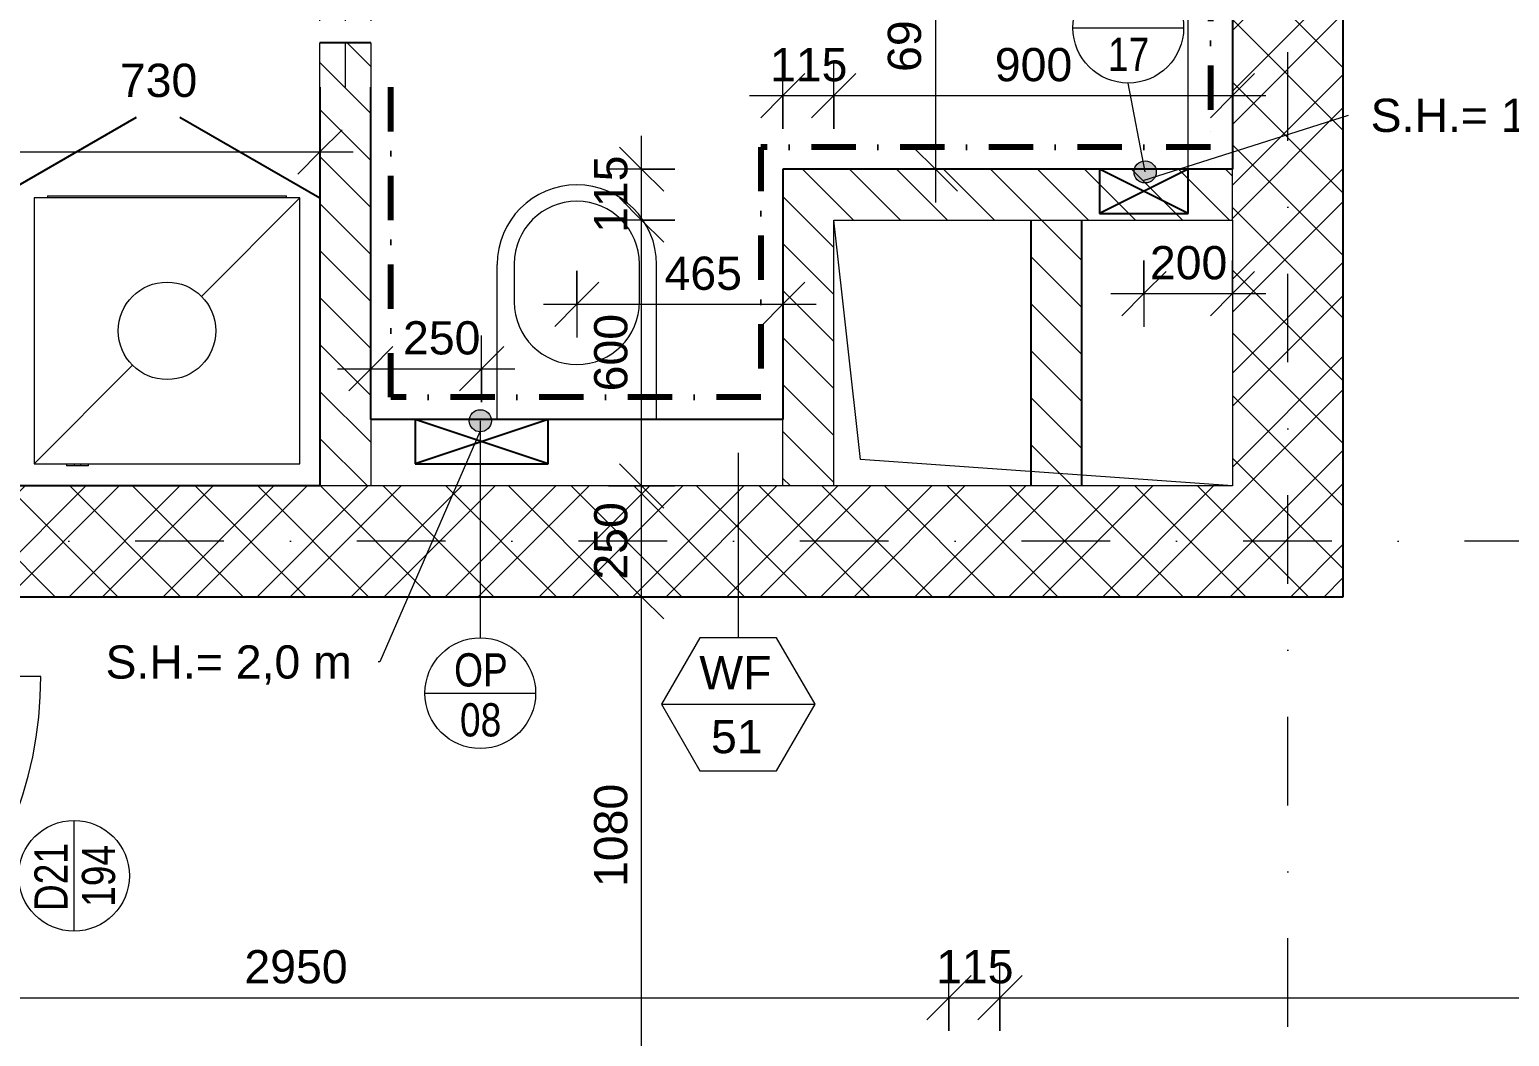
# Model space of a CAD drawing. Header units: millimetres. Extents: x -47720 to -5768, y -7799 to 13087.
# Drawn here: x -31575 to -28235, y -1719 to 553 of the extents above; entities that cross this region are included whole.
import ezdxf

# ---------------------------------------------------------------- set-up
doc = ezdxf.new("R2010")
doc.units = ezdxf.units.MM
for name, pattern in [('HA_Dash_3mm-S1mm', [150, 100, -50]), ('HA_DashDot_10mm-S3mm', [500, 200, -150, 0, -150]), ('HA_DashDot_2_2mm-S0_6mm', [110, 50, -30, 0, -30]), ('HA_DashDot_4mm-S1mm', [200, 100, -50, 0, -50])]:
    doc.linetypes.add(name, pattern=pattern)
for name, color, linetype, lineweight in [('A-____-____-DIMS', 9, 'Continuous', 5), ('A-____-____-DIMS-50', 9, 'Continuous', 5), ('A-DETL-____-OTLN', 9, 'Continuous', 25), ('A-DETL-GENF-OTLN', 9, 'Continuous', 9), ('A-DOOR-____-IDEN', 9, 'Continuous', 9), ('A-DOOR-____-MCUT', 9, 'HA_DashDot_2_2mm-S0_6mm', 9), ('A-DOOR-____-OTLN', 9, 'Continuous', 9), ('A-DOOR-FRAM-MCUT', 9, 'Continuous', 9), ('A-GENM-____-HDLN', 9, 'HA_Dash_3mm-S1mm', 9), ('A-GENM-____-IDEN', 9, 'Continuous', 9), ('A-GENM-____-OTLN', 9, 'Continuous', 9), ('A-WALL-____-IDEN', 9, 'Continuous', 9), ('A-WALL-____-MCUT', 9, 'Continuous', 25), ('A-WALL-____-PATT', 9, 'Continuous', 25), ('E-ELEC-FIXT-OTLN', 9, 'Continuous', 9), ('G-____-____-TEXT', 9, 'Continuous', 5), ('I-WALL-____-MCUT', 9, 'Continuous', 25), ('I-WALL-____-OTLN', 9, 'Continuous', 9), ('P-SANR-FIXT-OTLN', 9, 'Continuous', 9), ('S-GRID-____-OTLN', 9, 'Continuous', 5)]:
    doc.layers.add(name, color=color, linetype=linetype, lineweight=lineweight)
doc.styles.add('Arial_1', font='arial.ttf', dxfattribs={"height": 75})
doc.styles.add('Arial_2', font='arial.ttf', dxfattribs={"width": 0.8, "height": 75})
doc.dimstyles.new('Inner_Dimensions', dxfattribs={"dimscale": 304.8, "dimtxt": 76.519455, "dimasz": 0.328084, "dimexe": 0.246063, "dimexo": 0.0625, "dimgap": 0.032808, "dimtad": 1, "dimdec": 0, "dimzin": 0, "dimdsep": 46, "dimtxsty": 'Arial_1', "dimblk1": 'OBLIQUE', "dimblk2": 'OBLIQUE', "dimsah": 1, "dimcen": 0.09, "dimdle": 0.246063, "dimazin": 0, "dimtfac": 1, "dimtdec": 4, "dimtix": 1, "dimtmove": 0, "dimatfit": 3, "dimfxl": 0.246063, "dimfxlon": 1, "dimtvp": 1, "dimtolj": 1, "dimtzin": 0, "dimlwd": 9, "dimlwe": 9, "dimarcsym": 2})
doc.dimstyles.new('Inner_Dimensions_2', dxfattribs={"dimscale": 304.8, "dimtxt": 76.519455, "dimasz": 0.328084, "dimexe": 0.246063, "dimexo": 0.0625, "dimgap": 0.032808, "dimtad": 1, "dimdec": 0, "dimzin": 0, "dimdsep": 46, "dimtxsty": 'Arial_1', "dimblk1": 'OBLIQUE', "dimblk2": 'OBLIQUE', "dimsah": 1, "dimcen": 0.09, "dimdle": 0.246063, "dimazin": 0, "dimtfac": 1, "dimtdec": 4, "dimtix": 1, "dimtmove": 2, "dimatfit": 3, "dimfxl": 0.246063, "dimfxlon": 1, "dimtvp": 1, "dimtolj": 1, "dimtzin": 0, "dimlwd": 9, "dimlwe": 9, "dimarcsym": 2})
pattern_1 = [(45, (0, 0), (-106.066, 106.066), []), (45, (75, 0), (-106.066, 106.066), []), (315, (0, 0), (70.71068, 70.71068), [])]
pattern_2 = [(135, (0, 0), (-53.033, -53.033), [])]

# ---------------------------------------------------------------- blocks, each defined once
blk = doc.blocks.new('HA_GM_Shaft_Rectangle - Default-2056009-DPS_2NP-C')
at = {"layer": 'A-DETL-GENF-OTLN'}
for p, q in [((60, -60), (600, 0)), ((0, -900), (60, -60))]:
    blk.add_line(p, q, dxfattribs=at)
at = {"layer": 'A-GENM-____-OTLN'}
for p, q in [((0, -900), (0, 0)), ((0, 0), (600, 0)), ((600, 0), (600, -900)), ((600, -900), (0, -900))]:
    blk.add_line(p, q, dxfattribs=at)
blk = doc.blocks.new('ABMV_Toilet_WallHung - Default-1928451-DPS_2NP-C')
at = {"layer": 'P-SANR-FIXT-OTLN'}
for p, q in [((-55, 75), (-55, 424.6)), ((-16.3, 426.2), (-16.3, 340.3)), ((266.3, 340.3), (266.3, 426.2)), ((305, 75), (305, 424.6))]:
    blk.add_line(p, q, dxfattribs=at)
for centre, radius, start, end in [((125, 424.6), 180, 0, 180), ((125, 426.2), 141.3, 360, 180), ((125, 340.3), 141.3, 180, 360)]:
    blk.add_arc(centre, radius, start, end, dxfattribs=at)
blk = doc.blocks.new('R_bathroom_washing_machine - 600x600x900-1423135-DPS_2NP-C')
at = {"layer": 'E-ELEC-FIXT-OTLN'}
for p, q in [((554.7, 601.6), (554.7, 596.6)), ((554.7, 601.6), (572.1, 601.6)), ((572.2, 601.6), (572.2, 596.6)), ((572.4, 601.6), (579.7, 601.6)), ((579.7, 601.6), (586.9, 601.6)), ((587.2, 601.6), (604.7, 601.6)), ((587.2, 596.6), (587.2, 601.6)), ((604.7, 596.6), (604.7, 601.6)), ((677.5, 596.6), (77.5, 596.6)), ((77.5, 596.6), (77.5, -3.4)), ((455.3, 374.4), (677.5, 596.6)), ((677.5, -3.4), (677.5, 596.6)), ((77.5, -3.4), (299.7, 218.9)), ((77.5, -3.4), (677.5, -3.4)), ((107.5, -3.4), (107.5, -8.4)), ((647.5, -8.4), (107.5, -8.4)), ((647.5, -8.4), (647.5, -3.4))]:
    blk.add_line(p, q, dxfattribs=at)
blk.add_circle((377.5, 296.6), 110, dxfattribs=at)
blk = doc.blocks.new('HA_DR_Single_Swing_Solid - In_BJ_900x2100_Vstup-2040222-DPS_2NP-C')
at = {"layer": 'A-DOOR-____-MCUT'}
for p, q in [((-450, 125), (450, 125)), ((-450, -125), (450, -125))]:
    blk.add_line(p, q, dxfattribs=at)
at = {"layer": 'A-DOOR-____-OTLN'}
for p, q in [((-500, 125), (500, 125)), ((-500, -125), (500, -125))]:
    blk.add_line(p, q, dxfattribs=at)
at = {"layer": 'A-DOOR-____-OTLN', "lineweight": 5}
blk.add_line((450, -1025), (450, -125), dxfattribs=at)
blk.add_arc((450, -125), 900, 180, 270, dxfattribs=at)
at = {"layer": 'A-DOOR-FRAM-MCUT'}
for p, q in [((-450, -125), (-450, 125)), ((450, 125), (450, -125))]:
    blk.add_line(p, q, dxfattribs=at)
blk = doc.blocks.new('HA_GM_Tiling_LineBased - Generic Tiles-1986778-DPS_2NP-C')
at = {"layer": 'A-GENM-____-OTLN', "linetype": 'HA_DashDot_4mm-S1mm', "lineweight": 80}
blk.add_line((50, -50), (2035, -50), dxfattribs=at)
blk = doc.blocks.new('HA_GM_Tiling_LineBased - Generic Tiles-1986770-DPS_2NP-C')
at = {"layer": 'A-GENM-____-OTLN', "linetype": 'HA_DashDot_4mm-S1mm', "lineweight": 80}
blk.add_line((50, -50), (1065, -50), dxfattribs=at)
blk = doc.blocks.new('HA_GM_Tiling_LineBased - Generic Tiles-1986779-DPS_2NP-C')
at = {"layer": 'A-GENM-____-OTLN', "linetype": 'HA_DashDot_4mm-S1mm', "lineweight": 80}
blk.add_line((-50, -50), (515, -50), dxfattribs=at)
blk = doc.blocks.new('HA_GM_Tiling_LineBased - Generic Tiles-1986780-DPS_2NP-C')
at = {"layer": 'A-GENM-____-OTLN', "linetype": 'HA_DashDot_4mm-S1mm', "lineweight": 80}
blk.add_line((50, -50), (885, -50), dxfattribs=at)
blk = doc.blocks.new('HA_GM_Tiling_LineBased - Generic Tiles-1986781-DPS_2NP-C')
at = {"layer": 'A-GENM-____-OTLN', "linetype": 'HA_DashDot_4mm-S1mm', "lineweight": 80}
blk.add_line((50, -50), (800, -50), dxfattribs=at)
blk = doc.blocks.new('TB_Porotherm KP11_5_1000mm - TB_Porotherm KP11_5_1000mm-1863649-DPS_2NP-C')
at = {"layer": 'A-GENM-____-HDLN'}
for p, q in [((-500, 57.5), (500, 57.5)), ((-500, 0), (500, 0)), ((500, -57.5), (-500, -57.5))]:
    blk.add_line(p, q, dxfattribs=at)
blk = doc.blocks.new('DIMBLOCK4-DPS_2NP-C')
at = {"layer": 'A-____-____-DIMS-50', "lineweight": 9}
for p, q in [((-30193.6, -726.8), (-30243.6, -676.8)), ((-30268.6, -726.8), (-30118.6, -726.8)), ((-30193.6, -726.8), (-30268.6, -726.8)), ((-30193.6, -1806.8), (-30193.6, -726.8)), ((-30193.6, -726.8), (-30143.6, -776.8)), ((-30193.6, -1806.8), (-30243.6, -1756.8)), ((-30268.6, -1806.8), (-30118.6, -1806.8)), ((-30193.6, -1806.8), (-30268.6, -1806.8)), ((-30193.6, -1806.8), (-30143.6, -1856.8))]:
    blk.add_line(p, q, dxfattribs=at)
at = {"layer": 'A-____-____-DIMS-50', "color": 0, "lineweight": 9, "insert": (-30300.9, -1382.2), "char_height": 75, "width": 276.883, "attachment_point": 1, "rotation": 90, "line_spacing_factor": 0.941778, "style": 'Arial_1'}
blk.add_mtext('1080', dxfattribs=at)
blk = doc.blocks.new('_Oblique')
at = {"color": 0, "linetype": 'ByBlock', "lineweight": -2}
blk.add_line((-0.5, -0.5), (0.5, 0.5), dxfattribs=at)
blk = doc.blocks.new('DIMBLOCK5-DPS_2NP-C')
at = {"layer": 'A-____-____-DIMS-50', "lineweight": 9}
for p, q in [((-30193.6, -476.8), (-30243.6, -426.8)), ((-30268.6, -476.8), (-30118.6, -476.8)), ((-30193.6, -476.8), (-30268.6, -476.8)), ((-30193.6, -726.8), (-30193.6, -476.8)), ((-30193.6, -476.8), (-30143.6, -526.8)), ((-30193.6, -726.8), (-30243.6, -676.8)), ((-30268.6, -726.8), (-30118.6, -726.8)), ((-30193.6, -726.8), (-30268.6, -726.8)), ((-30193.6, -726.8), (-30143.6, -776.8))]:
    blk.add_line(p, q, dxfattribs=at)
at = {"layer": 'A-____-____-DIMS-50', "color": 0, "lineweight": 9, "insert": (-30300.9, -688.3), "char_height": 75, "width": 207.662, "attachment_point": 1, "rotation": 90, "line_spacing_factor": 0.941778, "style": 'Arial_1'}
blk.add_mtext('250', dxfattribs=at)
blk = doc.blocks.new('DIMBLOCK6-DPS_2NP-C')
at = {"layer": 'A-____-____-DIMS-50', "lineweight": 9}
for p, q in [((-30193.6, 123.2), (-30243.6, 173.2)), ((-30118.6, 123.2), (-30268.6, 123.2)), ((-30193.6, -476.8), (-30193.6, 123.2)), ((-30193.6, 123.2), (-30143.6, 73.2)), ((-30193.6, 123.2), (-30118.6, 123.2)), ((-30193.6, -476.8), (-30243.6, -426.8)), ((-30268.6, -476.8), (-30118.6, -476.8)), ((-30193.6, -476.8), (-30268.6, -476.8)), ((-30193.6, -476.8), (-30143.6, -526.8))]:
    blk.add_line(p, q, dxfattribs=at)
at = {"layer": 'A-____-____-DIMS-50', "color": 0, "lineweight": 9, "insert": (-30300.9, -263.3), "char_height": 75, "width": 207.662, "attachment_point": 1, "rotation": 90, "line_spacing_factor": 0.941778, "style": 'Arial_1'}
blk.add_mtext('600', dxfattribs=at)
blk = doc.blocks.new('DIMBLOCK7-DPS_2NP-C')
at = {"layer": 'A-____-____-DIMS-50', "lineweight": 9}
for p, q in [((-30193.6, 123.2), (-30193.6, 313.2)), ((-30193.6, 238.2), (-30243.6, 288.2)), ((-30118.6, 238.2), (-30268.6, 238.2)), ((-30193.6, 238.2), (-30143.6, 188.2)), ((-30193.6, 238.2), (-30118.6, 238.2)), ((-30193.6, 123.2), (-30243.6, 173.2)), ((-30118.6, 123.2), (-30268.6, 123.2)), ((-30193.6, 123.2), (-30143.6, 73.2)), ((-30193.6, 123.2), (-30118.6, 123.2))]:
    blk.add_line(p, q, dxfattribs=at)
at = {"layer": 'A-____-____-DIMS-50', "color": 0, "lineweight": 9, "insert": (-30300.9, 94.2), "char_height": 75, "width": 207.662, "attachment_point": 1, "rotation": 90, "line_spacing_factor": 0.941778, "style": 'Arial_1'}
blk.add_mtext('115', dxfattribs=at)
blk = doc.blocks.new('HA_TAG_Door_TypeMark_wDimensions - Scale50_Right with Bouble-921060-DPS_2NP-C')
at = {"layer": 'A-DOOR-____-IDEN'}
for p, q in [((0, 5), (0, -19.5)), ((-2.5, -22), (2.5, -22))]:
    blk.add_line(p, q, dxfattribs=at)
blk.add_circle((0, -22), 2.5, dxfattribs=at)
blk = doc.blocks.new('DIMBLOCK124-DPS_2NP-C')
at = {"layer": 'A-____-____-DIMS-50', "lineweight": 9}
for p, q in [((-32449.9, -1557), (-32449.9, -1707)), ((-32449.9, -1632), (-32449.9, -1557)), ((-29499.9, -1707), (-29499.9, -1557)), ((-32449.9, -1632), (-32399.9, -1582)), ((-29499.9, -1632), (-29449.9, -1582)), ((-32449.9, -1632), (-32499.9, -1682)), ((-32449.9, -1632), (-29499.9, -1632)), ((-29499.9, -1632), (-29549.9, -1682)), ((-29499.9, -1632), (-29499.9, -1707))]:
    blk.add_line(p, q, dxfattribs=at)
at = {"layer": 'A-____-____-DIMS-50', "color": 0, "lineweight": 9, "insert": (-31090.3, -1524.6), "char_height": 75, "width": 276.883, "attachment_point": 1, "line_spacing_factor": 0.941778, "style": 'Arial_1'}
blk.add_mtext('2950', dxfattribs=at)
blk = doc.blocks.new('DIMBLOCK125-DPS_2NP-C')
at = {"layer": 'A-____-____-DIMS-50', "lineweight": 9}
for p, q in [((-29499.9, -1707), (-29499.9, -1557)), ((-29384.9, -1707), (-29384.9, -1557)), ((-29499.9, -1632), (-29449.9, -1582)), ((-29384.9, -1632), (-29334.9, -1582)), ((-29499.9, -1632), (-29549.9, -1682)), ((-29499.9, -1632), (-29384.9, -1632)), ((-29499.9, -1632), (-29499.9, -1707)), ((-29384.9, -1632), (-29434.9, -1682)), ((-29384.9, -1632), (-29384.9, -1707))]:
    blk.add_line(p, q, dxfattribs=at)
at = {"layer": 'A-____-____-DIMS-50', "color": 0, "lineweight": 9, "insert": (-29529, -1524.6), "char_height": 75, "width": 207.662, "attachment_point": 1, "line_spacing_factor": 0.941778, "style": 'Arial_1'}
blk.add_mtext('115', dxfattribs=at)
blk = doc.blocks.new('DIMBLOCK126-DPS_2NP-C')
at = {"layer": 'A-____-____-DIMS-50', "lineweight": 9}
for p, q in [((-29384.9, -1707), (-29384.9, -1557)), ((-26534.9, -1557), (-26534.9, -1707)), ((-26534.9, -1632), (-26534.9, -1557)), ((-29384.9, -1632), (-29334.9, -1582)), ((-26534.9, -1632), (-26484.9, -1582)), ((-29384.9, -1632), (-29434.9, -1682)), ((-29384.9, -1632), (-26534.9, -1632)), ((-29384.9, -1632), (-29384.9, -1707)), ((-26534.9, -1632), (-26584.9, -1682))]:
    blk.add_line(p, q, dxfattribs=at)
at = {"layer": 'A-____-____-DIMS-50', "color": 0, "lineweight": 9, "insert": (-28075.3, -1524.6), "char_height": 75, "width": 276.883, "attachment_point": 1, "line_spacing_factor": 0.941778, "style": 'Arial_1'}
blk.add_mtext('2850', dxfattribs=at)
blk = doc.blocks.new('DIMBLOCK132-DPS_2NP-C')
at = {"layer": 'A-____-____-DIMS-50', "lineweight": 9}
for p, q in [((-29874.9, 329.4), (-29874.9, 479.4)), ((-29759.9, 329.4), (-29759.9, 479.4)), ((-29874.9, 404.4), (-29824.9, 454.4)), ((-29759.9, 404.4), (-29709.9, 454.4)), ((-29949.9, 404.4), (-29759.9, 404.4)), ((-29874.9, 404.4), (-29924.9, 354.4)), ((-29874.9, 404.4), (-29874.9, 329.4)), ((-29759.9, 404.4), (-29809.9, 354.4)), ((-29759.9, 404.4), (-29759.9, 329.4))]:
    blk.add_line(p, q, dxfattribs=at)
at = {"layer": 'A-____-____-DIMS-50', "color": 0, "lineweight": 9, "insert": (-29903.9, 511.7), "char_height": 75, "width": 207.662, "attachment_point": 1, "line_spacing_factor": 0.941778, "style": 'Arial_1'}
blk.add_mtext('115', dxfattribs=at)
blk = doc.blocks.new('DIMBLOCK133-DPS_2NP-C')
at = {"layer": 'A-____-____-DIMS-50', "lineweight": 9}
for p, q in [((-29759.9, 329.4), (-29759.9, 479.4)), ((-28859.9, 479.4), (-28859.9, 329.4)), ((-28859.9, 404.4), (-28859.9, 479.4)), ((-29759.9, 404.4), (-29709.9, 454.4)), ((-28859.9, 404.4), (-28809.9, 454.4)), ((-29759.9, 404.4), (-29809.9, 354.4)), ((-29759.9, 404.4), (-28784.9, 404.4)), ((-29759.9, 404.4), (-29759.9, 329.4)), ((-28859.9, 404.4), (-28909.9, 354.4))]:
    blk.add_line(p, q, dxfattribs=at)
at = {"layer": 'A-____-____-DIMS-50', "color": 0, "lineweight": 9, "insert": (-29396.4, 511.7), "char_height": 75, "width": 207.662, "attachment_point": 1, "line_spacing_factor": 0.941778, "style": 'Arial_1'}
blk.add_mtext('900', dxfattribs=at)
blk = doc.blocks.new('HA_TAG_WA_Partitions - Group _ Type Mark-556634-DPS_2NP-C')
at = {"layer": 'A-WALL-____-IDEN'}
for p, q in [((-1.732, 3), (-3.464, 0)), ((1.732, 3), (-1.732, 3)), ((3.464, 0), (1.732, 3)), ((-3.464, 0), (3.464, 0)), ((-3.464, 0), (-1.732, -3)), ((1.732, -3), (3.464, 0)), ((-1.732, -3), (1.732, -3))]:
    blk.add_line(p, q, dxfattribs=at)
blk = doc.blocks.new('DIMBLOCK173-DPS_2NP-C')
at = {"layer": 'A-____-____-DIMS-50', "lineweight": 9}
for p, q in [((-31649.9, 202.2), (-31649.9, 352.2)), ((-30919.9, 352.2), (-30919.9, 202.2)), ((-30919.9, 277.2), (-30919.9, 352.2)), ((-31649.9, 277.2), (-31599.9, 327.2)), ((-30919.9, 277.2), (-30869.9, 327.2)), ((-31649.9, 277.2), (-31699.9, 227.2)), ((-31649.9, 277.2), (-30844.9, 277.2)), ((-31649.9, 277.2), (-31649.9, 202.2)), ((-30919.9, 277.2), (-30969.9, 227.2))]:
    blk.add_line(p, q, dxfattribs=at)
at = {"layer": 'A-____-____-DIMS-50', "color": 0, "lineweight": 9, "insert": (-31371.4, 476.2), "char_height": 75, "width": 207.662, "attachment_point": 1, "line_spacing_factor": 0.941778, "style": 'Arial_1'}
blk.add_mtext('730', dxfattribs=at)
blk = doc.blocks.new('HA_TAG_GM_Products - Generic-588599-DPS_2NP-C')
at = {"layer": 'A-GENM-____-IDEN'}
blk.add_line((-2.5, 0), (2.5, 0), dxfattribs=at)
blk.add_circle((0, 0), 2.5, dxfattribs=at)
blk = doc.blocks.new('DIMBLOCK231-DPS_2NP-C')
at = {"layer": 'A-____-____-DIMS-50', "lineweight": 9}
for p, q in [((-29059.9, 32.2), (-29059.9, -117.8)), ((-29059.9, -42.8), (-29059.9, 32.2)), ((-29059.9, -42.8), (-29009.9, 7.2)), ((-28859.9, 32.2), (-28859.9, -117.8)), ((-28859.9, -42.8), (-28859.9, 32.2)), ((-28859.9, -42.8), (-28809.9, 7.2)), ((-29134.9, -42.8), (-28784.9, -42.8)), ((-29059.9, -42.8), (-29109.9, -92.8)), ((-28859.9, -42.8), (-28909.9, -92.8))]:
    blk.add_line(p, q, dxfattribs=at)
at = {"layer": 'A-____-____-DIMS-50', "color": 0, "lineweight": 9, "insert": (-29046.4, 64.6), "char_height": 75, "width": 207.662, "attachment_point": 1, "line_spacing_factor": 0.941778, "style": 'Arial_1'}
blk.add_mtext('200', dxfattribs=at)
blk = doc.blocks.new('DIMBLOCK246-DPS_2NP-C')
at = {"layer": 'A-____-____-DIMS-50', "lineweight": 9}
for p, q in [((-30339.9, 8.4), (-30339.9, -141.6)), ((-30339.9, -66.6), (-30339.9, 8.4)), ((-29874.9, 8.4), (-29874.9, -141.6)), ((-29874.9, -66.6), (-29874.9, 8.4)), ((-30339.9, -66.6), (-30289.9, -16.6)), ((-29874.9, -66.6), (-29824.9, -16.6)), ((-30414.9, -66.6), (-29799.9, -66.6)), ((-30339.9, -66.6), (-30389.9, -116.6)), ((-29874.9, -66.6), (-29924.9, -116.6))]:
    blk.add_line(p, q, dxfattribs=at)
at = {"layer": 'A-____-____-DIMS-50', "color": 0, "lineweight": 9, "insert": (-30142, 40.8), "char_height": 75, "width": 207.662, "attachment_point": 1, "line_spacing_factor": 0.941778, "style": 'Arial_1'}
blk.add_mtext('465', dxfattribs=at)
blk = doc.blocks.new('DIMBLOCK247-DPS_2NP-C')
at = {"layer": 'A-____-____-DIMS-50', "lineweight": 9}
for p, q in [((-29530.6, 1003.2), (-29530.6, 163.2)), ((-29530.6, 928.2), (-29580.6, 978.2)), ((-29455.6, 928.2), (-29605.6, 928.2)), ((-29530.6, 928.2), (-29480.6, 878.2)), ((-29530.6, 928.2), (-29455.6, 928.2)), ((-29530.6, 238.2), (-29580.6, 288.2)), ((-29455.6, 238.2), (-29605.6, 238.2)), ((-29530.6, 238.2), (-29480.6, 188.2)), ((-29530.6, 238.2), (-29455.6, 238.2))]:
    blk.add_line(p, q, dxfattribs=at)
at = {"layer": 'A-____-____-DIMS-50', "color": 0, "lineweight": 9, "insert": (-29638, 457.7), "char_height": 75, "width": 207.662, "attachment_point": 1, "rotation": 90, "line_spacing_factor": 0.941778, "style": 'Arial_1'}
blk.add_mtext('690', dxfattribs=at)
blk = doc.blocks.new('DIMBLOCK259-DPS_2NP-C')
at = {"layer": 'A-____-____-DIMS-50', "lineweight": 9}
for p, q in [((-30804.9, -137.4), (-30804.9, -287.4)), ((-30804.9, -212.4), (-30804.9, -137.4)), ((-30804.9, -212.4), (-30754.9, -162.4)), ((-30554.9, -287.4), (-30554.9, -137.4)), ((-30554.9, -212.4), (-30504.9, -162.4)), ((-30879.9, -212.4), (-30479.9, -212.4)), ((-30804.9, -212.4), (-30854.9, -262.4)), ((-30554.9, -212.4), (-30604.9, -262.4)), ((-30554.9, -212.4), (-30554.9, -287.4))]:
    blk.add_line(p, q, dxfattribs=at)
at = {"layer": 'A-____-____-DIMS-50', "color": 0, "lineweight": 9, "insert": (-30732.3, -105), "char_height": 75, "width": 207.662, "attachment_point": 1, "line_spacing_factor": 0.941778, "style": 'Arial_1'}
blk.add_mtext('250', dxfattribs=at)

msp = doc.modelspace()

# ---------------------------------------------------------------- hatches: boundary and pattern name
at = {"layer": 'A-GENM-____-IDEN'}
h = msp.add_hatch(color=256, dxfattribs=at)
edge = h.paths.add_edge_path()
edge.add_arc((-29057.1, 232), 25, 0, 360)
h = msp.add_hatch(color=256, dxfattribs=at)
edge = h.paths.add_edge_path()
edge.add_arc((-30557.9, -329.8), 25, 0, 360)
at = {"layer": 'A-WALL-____-PATT', "lineweight": 5}
h = msp.add_hatch(dxfattribs=at)
h.set_pattern_fill('FP_2', color=256, style=0, pattern_type=2)
h.set_pattern_definition(pattern_1)
h.paths.add_polyline_path([(-28609.9, -476.8), (-28609.9, 6148.2), (-28859.9, 6148.2), (-28859.9, -476.8), (-28830.6, -476.8)])
h = msp.add_hatch(dxfattribs=at)
h.set_pattern_fill('FP_3', color=256, style=0, pattern_type=2)
h.set_pattern_definition(pattern_2)
h.paths.add_polyline_path([(-30919.9, -476.8), (-30804.9, -476.8), (-30804.9, 523.2), (-30919.9, 523.2), (-30919.9, -242.6)])
h.paths.add_polyline_path([(-30804.9, 1323.2), (-30804.9, 2438.2), (-30919.9, 2438.2), (-30919.9, 1323.2)])
h = msp.add_hatch(dxfattribs=at)
h.set_pattern_fill('FP_3', color=256, style=0, pattern_type=2)
h.set_pattern_definition(pattern_2)
h.paths.add_polyline_path([(-29874.9, -476.8), (-29759.9, -476.8), (-29759.9, 238.2), (-29874.9, 238.2), (-29874.9, -326.8)])
h = msp.add_hatch(dxfattribs=at)
h.set_pattern_fill('FP_3', color=256, style=0, pattern_type=2)
h.set_pattern_definition(pattern_2)
h.paths.add_polyline_path([(-28859.9, 123.2), (-28859.9, 238.2), (-29759.9, 238.2), (-29759.9, 123.2), (-29199.9, 123.2)])
h = msp.add_hatch(dxfattribs=at)
h.set_pattern_fill('FP_3', color=256, style=0, pattern_type=2)
h.set_pattern_definition(pattern_2)
h.paths.add_polyline_path([(-29199.9, -476.8), (-29199.9, 123.2), (-29314.9, 123.2), (-29314.9, -476.8)])
h = msp.add_hatch(dxfattribs=at)
h.set_pattern_fill('FP_2', color=256, style=0, pattern_type=2)
h.set_pattern_definition(pattern_1)
h.paths.add_polyline_path([(-28609.9, -726.8), (-28609.9, -476.8), (-33084.9, -476.8), (-33084.9, -726.8), (-28830.6, -726.8)])
h.paths.add_polyline_path([(-34084.9, -726.8), (-34084.9, -476.8), (-39124.9, -476.8), (-39124.9, -726.8), (-35617.3, -726.8)])
h.paths.add_polyline_path([(-40224.9, -726.8), (-40124.9, -726.8), (-40124.9, -476.8), (-40224.9, -476.8)])

# ---------------------------------------------------------------- linework, layer by layer
at = {"layer": 'A-DETL-____-OTLN'}
for p, q in [((-31649.9, 173.2), (-31333.8, 355.7)), ((-31236, 355.7), (-30919.9, 173.2)), ((-28959.9, 238.2), (-29159.9, 238.2)), ((-29159.9, 238.2), (-29159.9, 138.2)), ((-28959.9, 238.2), (-29159.9, 138.2)), ((-28959.9, 138.2), (-29159.9, 238.2)), ((-28959.9, 138.2), (-28959.9, 238.2)), ((-29159.9, 138.2), (-28959.9, 138.2)), ((-30404.9, -326.8), (-30704.9, -326.8)), ((-30704.9, -326.8), (-30704.9, -426.8)), ((-30404.9, -326.8), (-30704.9, -426.8)), ((-30404.9, -426.8), (-30704.9, -326.8)), ((-30404.9, -426.8), (-30404.9, -326.8)), ((-30704.9, -426.8), (-30404.9, -426.8))]:
    msp.add_line(p, q, dxfattribs=at)
at = {"layer": 'A-GENM-____-IDEN'}
for p, q in [((-29057.1, 232), (-29095.2, 432.5)), ((-30557.9, -329.8), (-30557.9, -819.7))]:
    msp.add_line(p, q, dxfattribs=at)
for centre in [(-29057.1, 232), (-30557.9, -329.8)]:
    msp.add_circle(centre, 25, dxfattribs=at)
at = {"layer": 'A-WALL-____-IDEN'}
msp.add_line((-29975.5, -401.8), (-29975.5, -819.7), dxfattribs=at)
at = {"layer": 'A-WALL-____-MCUT', "lineweight": 9}
for p, q in [((-28859.9, 123.2), (-28859.9, 238.2)), ((-30804.9, -326.8), (-30804.9, -476.8)), ((-29874.9, -476.8), (-29874.9, -326.8)), ((-29759.9, -476.8), (-30919.9, -476.8))]:
    msp.add_line(p, q, dxfattribs=at)
at = {"layer": 'G-____-____-TEXT', "color": 250, "lineweight": 9}
for p, q in [((-29061.4, 212.5), (-28598.2, 359.8)), ((-30558.6, -354.6), (-30784.8, -874.2)), ((-30784.8, -874.2), (-30788.2, -874.2))]:
    msp.add_line(p, q, dxfattribs=at)
at = {"layer": 'I-WALL-____-MCUT'}
for p, q in [((-28859.9, 2323.2), (-28859.9, 238.2)), ((-28609.9, -726.8), (-28609.9, 1648.2)), ((-30804.9, 523.2), (-30919.9, 523.2)), ((-30919.9, 423.2), (-30919.9, -476.8)), ((-30804.9, -326.8), (-30804.9, 423.2)), ((-29874.9, 238.2), (-29874.9, -326.8)), ((-28859.9, 238.2), (-29874.9, 238.2)), ((-29314.9, 123.2), (-29314.9, -476.8)), ((-29199.9, -476.8), (-29199.9, 123.2)), ((-29874.9, -326.8), (-30804.9, -326.8)), ((-30919.9, -476.8), (-31649.9, -476.8)), ((-32449.9, -726.8), (-28609.9, -726.8))]:
    msp.add_line(p, q, dxfattribs=at)
at = {"layer": 'I-WALL-____-OTLN'}
msp.add_line((-28959.9, 238.2), (-28959.9, 2323.2), dxfattribs=at)
at = {"layer": 'S-GRID-____-OTLN', "linetype": 'HA_DashDot_10mm-S3mm', "lineweight": 9}
for p, q in [((-28734.9, -6198.9), (-28734.9, 11487.4)), ((-22634.8, -601.8), (-46120.1, -601.8))]:
    msp.add_line(p, q, dxfattribs=at)

# ---------------------------------------------------------------- block references
at = {"layer": 'A-DOOR-____-IDEN', "xscale": 49.99999999999998, "yscale": 49.99999999999998, "zscale": 49.99999999999998, "rotation": 89.99999999999979}
msp.add_blockref('HA_TAG_Door_TypeMark_wDimensions - Scale50_Right with Bouble-921060-DPS_2NP-C', (-32574.9, -1356.8), dxfattribs=at)
at = {"layer": 'A-DOOR-____-OTLN', "rotation": 89.9999999999997}
msp.add_blockref('HA_DR_Single_Swing_Solid - In_BJ_900x2100_Vstup-2040222-DPS_2NP-C', (-32574.9, -1356.8), dxfattribs=at)
at = {"layer": 'A-GENM-____-IDEN', "xscale": 49.99999999999998, "yscale": 49.99999999999998, "zscale": 49.99999999999998}
for p in [(-29095.2, 557.5), (-30557.9, -944.7)]:
    msp.add_blockref('HA_TAG_GM_Products - Generic-588599-DPS_2NP-C', p, dxfattribs=at)
at = {"layer": 'A-GENM-____-OTLN', "linetype": 'HA_DashDot_4mm-S1mm', "lineweight": 80}
for name, p, rotation in [('HA_GM_Tiling_LineBased - Generic Tiles-1986778-DPS_2NP-C', (-28859.9, 2323.2), 269.9999999999999), ('HA_GM_Tiling_LineBased - Generic Tiles-1986781-DPS_2NP-C', (-30809.9, -326.8), 90), ('HA_GM_Tiling_LineBased - Generic Tiles-1986770-DPS_2NP-C', (-28859.9, 238.2), 180), ('HA_GM_Tiling_LineBased - Generic Tiles-1986779-DPS_2NP-C', (-29874.9, 238.2), 270), ('HA_GM_Tiling_LineBased - Generic Tiles-1986780-DPS_2NP-C', (-29874.9, -326.8), 180)]:
    msp.add_blockref(name, p, dxfattribs=dict(at, rotation=rotation))
at = {"layer": 'A-GENM-____-OTLN'}
for name, p, rotation in [('TB_Porotherm KP11_5_1000mm - TB_Porotherm KP11_5_1000mm-1863649-DPS_2NP-C', (-30862.4, 923.2), 90.00000000000006), ('HA_GM_Shaft_Rectangle - Default-2056009-DPS_2NP-C', (-29759.9, -476.8), 89.9999999999996)]:
    msp.add_blockref(name, p, dxfattribs=dict(at, rotation=rotation))
at = {"layer": 'A-WALL-____-IDEN', "xscale": 49.99999999999998, "yscale": 49.99999999999998, "zscale": 49.99999999999998}
msp.add_blockref('HA_TAG_WA_Partitions - Group _ Type Mark-556634-DPS_2NP-C', (-29975.5, -969.7), dxfattribs=at)
at = {"layer": 'E-ELEC-FIXT-OTLN', "rotation": 180}
msp.add_blockref('R_bathroom_washing_machine - 600x600x900-1423135-DPS_2NP-C', (-30887.4, 169.9), dxfattribs=at)
at = {"layer": 'P-SANR-FIXT-OTLN'}
msp.add_blockref('ABMV_Toilet_WallHung - Default-1928451-DPS_2NP-C', (-30464.9, -401.8), dxfattribs=at)

# ---------------------------------------------------------------- texts
at = {"layer": 'A-DOOR-____-IDEN', "lineweight": 5, "char_height": 75, "attachment_point": 1, "rotation": 90, "style": 'Arial_2'}
for s, insert, width in [('D21', (-31564.3, -1436.6), 189.198), ('194', (-31457.2, -1427), 173.164)]:
    msp.add_mtext(s, dxfattribs=dict(at, insert=insert, width=width))
at = {"layer": 'A-GENM-____-IDEN', "lineweight": 5, "char_height": 75, "attachment_point": 1, "style": 'Arial_2'}
for s, insert, width in [('17', (-29141, 534.9), 115.443), ('OP', (-30616.9, -854.5), 147.51), ('08', (-30603.7, -967.3), 115.443)]:
    msp.add_mtext(s, dxfattribs=dict(at, insert=insert, width=width))
at = {"layer": 'A-WALL-____-IDEN', "lineweight": 5, "char_height": 75, "attachment_point": 1, "style": 'Arial_1'}
for s, insert, width in [('WF', (-30063.5, -860.7), 208.439), ('51', (-30037, -1005.2), 144.304)]:
    msp.add_mtext(s, dxfattribs=dict(at, insert=insert, width=width))
at = {"layer": 'G-____-____-TEXT', "color": 7, "lineweight": 9, "char_height": 75, "width": 685.443, "attachment_point": 1, "style": 'Arial_1'}
for s, insert in [('S.H.= 1,1 m', (-28548.2, 397.3)), ('S.H.= 2,0 m', (-31403.8, -836.7))]:
    msp.add_mtext(s, dxfattribs=dict(at, insert=insert))

# ---------------------------------------------------------------- dimensions: what is measured, and where the dimension line sits
at = {"layer": 'A-____-____-DIMS', "lineweight": 9}
dim = msp.add_linear_dim(base=(-29530.6, 238.2), p1=(-29455.6, 928.2), p2=(-29455.6, 238.2), angle=90, dimstyle='Inner_Dimensions_2', override={"dimpost": '<>', "dimfxl": 690}, dxfattribs=at)
dim.commit()
dim.dimension.update_dxf_attribs({"geometry": 'DIMBLOCK247-DPS_2NP-C', "text_midpoint": (-29588, 561.5), "dimtype": 160, "text_rotation": 90})
for base, p1, p2, override, picture, middle in [((-29759.9, 404.4), (-29874.9, 329.4), (-29759.9, 329.4), {"dimpost": '<>', "dimfxl": 115}, 'DIMBLOCK132-DPS_2NP-C', (-29817.4, 452.7)), ((-28859.9, 404.4), (-29759.9, 329.4), (-28859.9, 479.4), {"dimpost": '<>', "dimfxl": 912.41438}, 'DIMBLOCK133-DPS_2NP-C', (-29309.9, 452.7)), ((-28859.9, -42.8), (-29059.9, 32.2), (-28859.9, 32.2), {"dimpost": '<>', "dimfxl": 200}, 'DIMBLOCK231-DPS_2NP-C', (-28959.9, 5.5)), ((-29499.9, -1632), (-32449.9, -1557), (-29499.9, -1707), {"dimpost": '<>', "dimfxl": 2953.781943}, 'DIMBLOCK124-DPS_2NP-C', (-30974.9, -1583.7)), ((-29384.9, -1632), (-29499.9, -1707), (-29384.9, -1707), {"dimpost": '<>', "dimfxl": 115}, 'DIMBLOCK125-DPS_2NP-C', (-29442.4, -1583.7)), ((-26534.9, -1632), (-29384.9, -1707), (-26534.9, -1557), {"dimpost": '<>', "dimfxl": 2853.973791}, 'DIMBLOCK126-DPS_2NP-C', (-27959.9, -1583.7))]:
    dim = msp.add_linear_dim(base=base, p1=p1, p2=p2, dimstyle='Inner_Dimensions', override=override, dxfattribs=at)
    dim.commit()
    dim.dimension.update_dxf_attribs({"geometry": picture, "text_midpoint": middle})
for base, p1, p2, override, picture, middle in [((-30919.9, 277.2), (-31649.9, 202.2), (-30919.9, 352.2), {"dimpost": '<>', "dimfxl": 745.251635}, 'DIMBLOCK173-DPS_2NP-C', (-31267.6, 426.2)), ((-29874.9, -66.6), (-30339.9, 8.4), (-29874.9, 8.4), {"dimpost": '<>', "dimfxl": 465}, 'DIMBLOCK246-DPS_2NP-C', (-30038.1, -9.2)), ((-30554.9, -212.4), (-30804.9, -137.4), (-30554.9, -287.4), {"dimpost": '<>', "dimfxl": 291.589293}, 'DIMBLOCK259-DPS_2NP-C', (-30628.5, -155))]:
    dim = msp.add_linear_dim(base=base, p1=p1, p2=p2, dimstyle='Inner_Dimensions_2', override=override, dxfattribs=at)
    dim.commit()
    dim.dimension.update_dxf_attribs({"geometry": picture, "text_midpoint": middle, "dimtype": 160})
for base, p1, p2, override, picture, middle in [((-30193.6, 238.2), (-30118.6, 123.2), (-30118.6, 238.2), {"dimpost": '<>', "dimfxl": 115}, 'DIMBLOCK7-DPS_2NP-C', (-30241.9, 180.7)), ((-30193.6, 123.2), (-30268.6, -476.8), (-30118.6, 123.2), {"dimpost": '<>', "dimfxl": 618.465844}, 'DIMBLOCK6-DPS_2NP-C', (-30241.9, -176.8)), ((-30193.6, -476.8), (-30268.6, -726.8), (-30268.6, -476.8), {"dimpost": '<>', "dimfxl": 250}, 'DIMBLOCK5-DPS_2NP-C', (-30241.9, -601.8)), ((-30193.6, -726.8), (-30268.6, -1806.8), (-30268.6, -726.8), {"dimpost": '<>', "dimfxl": 1080}, 'DIMBLOCK4-DPS_2NP-C', (-30241.9, -1266.8))]:
    dim = msp.add_linear_dim(base=base, p1=p1, p2=p2, angle=90, dimstyle='Inner_Dimensions', override=override, dxfattribs=at)
    dim.commit()
    dim.dimension.update_dxf_attribs({"geometry": picture, "text_midpoint": middle})

doc.saveas('drawing.dxf')
